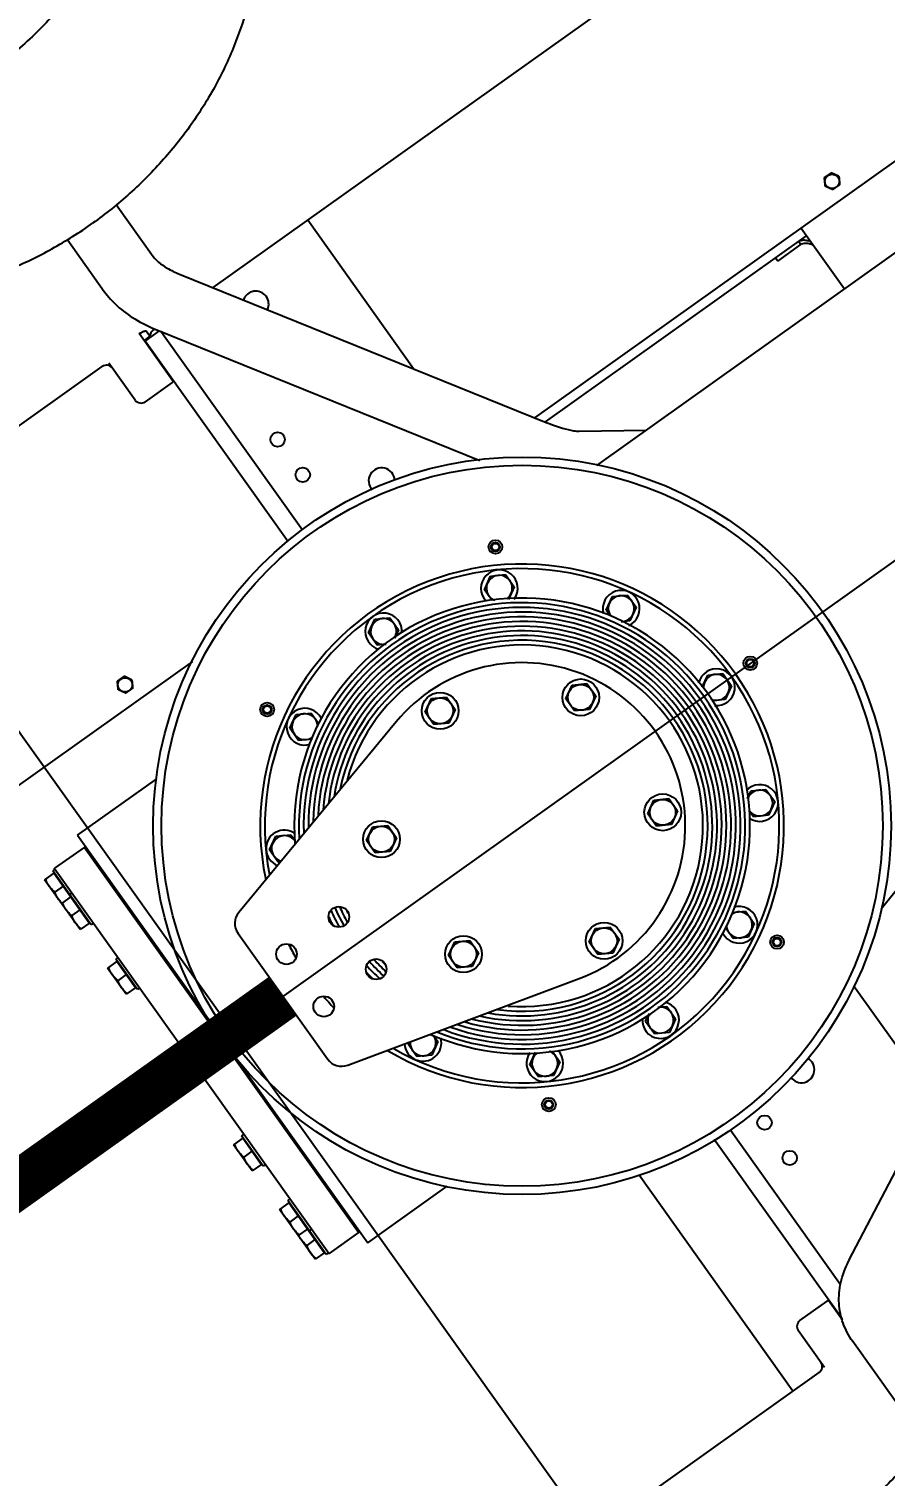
# Model space of a CAD drawing. Header units: feet. Extents: x 2321988 to 2329858, y 6722724 to 6730499.
# Drawn here: x 2326118.886 to 2326120.826, y 6726912.788 to 6726916.07 of the extents above; entities that cross this region are included whole.
import ezdxf

# ---------------------------------------------------------------- set-up
doc = ezdxf.new("R2010")
doc.units = ezdxf.units.FT
doc.header["$MEASUREMENT"] = 0
doc.header["$PDSIZE"] = 5
doc.layers.add('BESS Dimensions', color=3, linetype='Continuous')
doc.layers.add('C-BESS-EQUIPMENT', color=255, linetype='Continuous')
doc.styles.add('TG_DIMS', font='arial.ttf')
doc.dimstyles.new('TG-PROPOSED-ANNO', dxfattribs={"dimtxt": 0.1, "dimasz": 0.1, "dimexe": 0.05, "dimexo": 0.05, "dimgap": 0.02, "dimtad": 0, "dimtih": 1, "dimtoh": 1, "dimdsep": 46, "dimtxsty": 'TG_DIMS', "dimcen": 0, "dimclrd": 256, "dimclre": 256, "dimclrt": 256, "dimaunit": 1, "dimadec": 6, "dimazin": 2, "dimtfac": 1, "dimtofl": 0, "dimtmove": 1, "dimatfit": 3, "dimfxl": 1, "dimtolj": 1, "dimtzin": 0, "dimarcsym": 0})

# ---------------------------------------------------------------- blocks, each defined once
blk = doc.blocks.new('Midpoint Site Plan$0$141KV BREAKER')
at = {"linetype": 'Continuous'}
for p, q in [((6.31, 41.496), (6.31, 34.033)), ((-8.872, 40.768), (-7.207, 40.768)), ((-8.872, 40.445), (-8.872, 40.768)), ((-8.435, 40.461), (-8.435, 40.729)), ((-8.081, 40.445), (-8.081, 40.768)), ((-7.644, 40.461), (-7.644, 40.729)), ((-7.207, 40.445), (-7.207, 40.768)), ((-5.92, 40.768), (-5.046, 40.768)), ((-5.92, 40.445), (-5.92, 40.768)), ((-5.483, 40.461), (-5.483, 40.729)), ((-5.046, 40.445), (-5.046, 40.768)), ((-2.969, 40.768), (-2.094, 40.768)), ((-2.969, 40.445), (-2.969, 40.768)), ((-2.531, 40.461), (-2.531, 40.729)), ((-2.094, 40.445), (-2.094, 40.768)), ((-0.017, 40.768), (0.858, 40.768)), ((-0.017, 40.445), (-0.017, 40.768)), ((0.421, 40.461), (0.421, 40.729)), ((0.858, 40.445), (0.858, 40.768)), ((2.144, 40.445), (2.144, 40.768)), ((2.144, 40.768), (3.81, 40.768)), ((2.582, 40.461), (2.582, 40.729)), ((3.019, 40.445), (3.019, 40.768)), ((3.373, 40.461), (3.373, 40.729)), ((3.81, 40.445), (3.81, 40.768)), ((-8.966, 39.384), (-8.966, 40.364)), ((-8.956, 40.374), (3.894, 40.374)), ((-8.942, 40.445), (-7.137, 40.445)), ((-8.942, 40.374), (-8.942, 40.445)), ((-8.872, 40.461), (-7.207, 40.461)), ((-8.151, 40.374), (-8.151, 40.445)), ((-7.137, 40.374), (-7.137, 40.445)), ((-5.99, 40.445), (-4.976, 40.445)), ((-5.99, 40.374), (-5.99, 40.445)), ((-5.92, 40.461), (-5.046, 40.461)), ((-4.976, 40.374), (-4.976, 40.445)), ((-3.039, 40.445), (-2.024, 40.445)), ((-3.039, 40.374), (-3.039, 40.445)), ((-2.969, 40.461), (-2.094, 40.461)), ((-2.024, 40.374), (-2.024, 40.445)), ((-0.087, 40.445), (0.928, 40.445)), ((-0.087, 40.374), (-0.087, 40.445)), ((-0.017, 40.461), (0.858, 40.461)), ((0.928, 40.374), (0.928, 40.445)), ((2.074, 40.374), (2.074, 40.445)), ((2.074, 40.445), (3.88, 40.445)), ((2.144, 40.461), (3.81, 40.461)), ((3.089, 40.374), (3.089, 40.445)), ((3.88, 40.374), (3.88, 40.445)), ((3.904, 39.384), (3.904, 40.364)), ((-19.337, 39.335), (-19.337, 31.385)), ((-3.059, 39.335), (-9.34, 39.335)), ((-9.34, 39.335), (-9.34, 36.685)), ((3.894, 39.374), (-8.956, 39.374)), ((-8.829, 39.374), (-8.829, 39.335)), ((4.278, 39.335), (-2.003, 39.335)), ((3.766, 39.374), (3.766, 39.335)), ((4.278, 39.335), (4.278, 36.685)), ((14.275, 39.335), (14.275, 31.385)), ((-0.434, 37.33), (-4.628, 37.33)), ((-5.085, 36.98), (-6.82, 30.482)), ((1.758, 30.482), (0.022, 36.98)), ((6.871, 36.134), (6.86, 36.134)), ((7.067, 36.02), (6.871, 36.134)), ((7.067, 36.02), (7.056, 36.02)), ((7.067, 35.793), (7.067, 36.02)), ((6.871, 35.68), (6.86, 35.68)), ((6.871, 35.68), (7.067, 35.793)), ((7.067, 35.793), (7.056, 35.793)), ((-6.187, 34.96), (-5.983, 35.315)), ((-5.983, 35.315), (-5.574, 35.315)), ((-5.574, 35.315), (-5.543, 35.262)), ((0.481, 35.262), (0.511, 35.315)), ((0.511, 35.315), (0.92, 35.315)), ((0.92, 35.315), (1.125, 34.96)), ((-5.983, 34.606), (-6.187, 34.96)), ((1.125, 34.96), (0.92, 34.606)), ((-5.795, 34.606), (-5.983, 34.606)), ((0.92, 34.606), (0.733, 34.606)), ((-8.564, 32.583), (-8.36, 32.938)), ((-8.36, 32.938), (-7.951, 32.938)), ((-7.951, 32.938), (-7.763, 32.612)), ((-4.861, 32.664), (-4.657, 33.018)), ((-4.657, 33.018), (-4.248, 33.018)), ((-4.248, 33.018), (-4.043, 32.664)), ((-1.019, 32.664), (-0.814, 33.018)), ((-0.814, 33.018), (-0.405, 33.018)), ((-0.405, 33.018), (-0.201, 32.664)), ((2.701, 32.612), (2.888, 32.938)), ((2.888, 32.938), (3.297, 32.938)), ((3.297, 32.938), (3.502, 32.583)), ((-8.36, 32.229), (-8.564, 32.583)), ((-4.657, 32.31), (-4.861, 32.664)), ((-4.248, 32.31), (-4.657, 32.31)), ((-4.043, 32.664), (-4.248, 32.31)), ((-0.814, 32.31), (-1.019, 32.664)), ((-0.405, 32.31), (-0.814, 32.31)), ((-0.201, 32.664), (-0.405, 32.31)), ((3.502, 32.583), (3.297, 32.229)), ((-19.337, 32.263), (-12.124, 32.263)), ((-8, 32.229), (-8.36, 32.229)), ((3.297, 32.229), (2.938, 32.229)), ((-19.311, 31.188), (-18.078, 31.188)), ((13.016, 31.188), (14.248, 31.188)), ((-17.881, 30.991), (-17.881, 30.086)), ((12.819, 30.086), (12.819, 30.991)), ((-22.714, 30.155), (-19.181, 30.155)), ((-18.549, 30.046), (-17.885, 30.046)), ((-18.515, 30.031), (-12.518, 30.031)), ((7.456, 30.031), (14.161, 30.031)), ((12.823, 30.046), (14.42, 30.046)), ((14.161, 30.031), (14.161, 29.553)), ((14.196, 29.85), (14.196, 30.046)), ((17.652, 30.155), (15.907, 30.155)), ((-9.434, 29.336), (-9.23, 29.691)), ((-9.23, 29.691), (-8.821, 29.691)), ((-8.821, 29.691), (-8.704, 29.488)), ((-6.783, 29.336), (-6.578, 29.691)), ((-6.578, 29.691), (-6.169, 29.691)), ((-6.169, 29.691), (-5.965, 29.336)), ((0.902, 29.336), (1.107, 29.691)), ((1.107, 29.691), (1.516, 29.691)), ((1.516, 29.691), (1.72, 29.336)), ((3.641, 29.488), (3.759, 29.691)), ((3.759, 29.691), (4.168, 29.691)), ((4.168, 29.691), (4.372, 29.336)), ((14.225, 29.594), (6.234, 24.5)), ((14.196, 29.85), (14.364, 29.85)), ((14.275, 29.692), (14.275, 29.621)), ((-17.736, 29.531), (-12.554, 29.531)), ((-9.23, 28.982), (-9.434, 29.336)), ((-8.704, 29.185), (-8.821, 28.982)), ((-6.578, 28.982), (-6.783, 29.336)), ((-5.965, 29.336), (-6.169, 28.982)), ((1.107, 28.982), (0.902, 29.336)), ((1.72, 29.336), (1.516, 28.982)), ((3.759, 28.982), (3.641, 29.185)), ((4.372, 29.336), (4.168, 28.982)), ((7.491, 29.531), (14.126, 29.531)), ((-17.329, 28.964), (-9.34, 13.28)), ((-8.821, 28.982), (-9.23, 28.982)), ((-6.169, 28.982), (-6.578, 28.982)), ((1.516, 28.982), (1.107, 28.982)), ((4.168, 28.982), (3.759, 28.982)), ((17.652, 28.518), (15.907, 28.518)), ((15.104, 28.214), (6.029, 22.429)), ((14.275, 27.685), (14.275, -18.918)), ((-8.564, 26.089), (-8.36, 26.443)), ((-8.36, 26.443), (-8, 26.443)), ((2.938, 26.443), (3.297, 26.443)), ((3.297, 26.443), (3.502, 26.089)), ((-8.36, 25.735), (-8.564, 26.089)), ((-7.763, 26.061), (-7.951, 25.735)), ((-4.861, 26.009), (-4.657, 26.363)), ((-4.657, 25.655), (-4.861, 26.009)), ((-4.657, 26.363), (-4.248, 26.363)), ((-4.248, 26.363), (-4.043, 26.009)), ((-4.043, 26.009), (-4.248, 25.655)), ((-1.019, 26.009), (-0.814, 26.363)), ((-0.814, 25.655), (-1.019, 26.009)), ((-0.814, 26.363), (-0.405, 26.363)), ((-0.405, 26.363), (-0.201, 26.009)), ((-0.201, 26.009), (-0.405, 25.655)), ((2.888, 25.735), (2.701, 26.061)), ((3.502, 26.089), (3.297, 25.735)), ((-7.951, 25.735), (-8.36, 25.735)), ((-4.248, 25.655), (-4.657, 25.655)), ((-0.405, 25.655), (-0.814, 25.655)), ((3.297, 25.735), (2.888, 25.735)), ((-15.066, 24.521), (-11.308, 24.521)), ((9.311, 24.521), (14.275, 24.521)), ((-6.187, 23.712), (-5.983, 24.066)), ((-5.983, 24.066), (-5.795, 24.066)), ((0.733, 24.066), (0.92, 24.066)), ((0.92, 24.066), (1.125, 23.712)), ((-5.983, 23.358), (-6.187, 23.712)), ((-5.369, 23.712), (-5.574, 23.358)), ((-5.484, 23.911), (-5.369, 23.712)), ((0.307, 23.712), (0.422, 23.911)), ((0.511, 23.358), (0.307, 23.712)), ((1.125, 23.712), (0.92, 23.358)), ((-5.574, 23.358), (-5.983, 23.358)), ((0.92, 23.358), (0.511, 23.358)), ((-2.94, 22.842), (-2.758, 23.158)), ((-2.305, 23.158), (-2.122, 22.842)), ((-10.043, 22.691), (-9.34, 20.231)), ((-2.736, 22.488), (-2.94, 22.842)), ((-2.327, 22.488), (-2.736, 22.488)), ((-2.122, 22.842), (-2.327, 22.488)), ((6.31, 22.608), (6.31, -2.559)), ((6.053, 22.444), (6.053, 13.717)), ((4.278, 21.988), (4.278, -13.482)), ((5.312, 21.837), (4.278, 20.337)), ((5.951, 14.755), (5.951, 13.981)), ((5.951, 14.755), (6.053, 14.755)), ((6.053, 13.981), (5.951, 13.981)), ((6.31, 13.717), (4.278, 13.717)), ((5.764, 13.717), (5.764, 13.721)), ((6.871, 12.519), (6.86, 12.519)), ((7.067, 12.405), (6.871, 12.519)), ((7.067, 12.405), (7.056, 12.405)), ((7.067, 12.178), (7.067, 12.405)), ((6.871, 12.064), (6.86, 12.064)), ((6.871, 12.064), (7.067, 12.178)), ((7.067, 12.178), (7.056, 12.178))]:
    blk.add_line(p, q, dxfattribs=at)
for centre, radius in [((-2.531, 29.336), 10.036), ((-2.531, 29.336), 9.81), ((-3.406, 36.584), 0.281), ((-1.657, 36.584), 0.281), ((-3.406, 34.835), 0.281), ((-1.657, 34.835), 0.281), ((-9.134, 33.148), 0.187), ((-9.133, 33.148), 0.123), ((-9.133, 33.148), 0.0984), ((-4.452, 32.664), 0.5), ((-0.61, 32.664), 0.5), ((4.071, 33.148), 0.187), ((4.07, 33.148), 0.123), ((4.07, 33.148), 0.0984), ((-4.452, 32.664), 0.352), ((-0.61, 32.664), 0.352), ((-6.374, 29.336), 0.5), ((-6.374, 29.336), 0.352), ((1.311, 29.336), 0.5), ((1.311, 29.336), 0.352), ((-14.118, 28.653), 0.197), ((-12.938, 28.653), 0.197), ((8.71, 28.653), 0.197), ((9.89, 28.653), 0.197), ((-4.452, 26.009), 0.5), ((-0.61, 26.009), 0.5), ((-4.452, 26.009), 0.352), ((-0.61, 26.009), 0.352), ((-9.134, 25.524), 0.187), ((-9.133, 25.525), 0.123), ((-9.133, 25.525), 0.0984), ((4.071, 25.524), 0.187), ((4.07, 25.525), 0.123), ((4.07, 25.525), 0.0984), ((-2.531, 21.713), 0.187), ((-2.531, 21.714), 0.123), ((-2.531, 21.714), 0.0984)]:
    blk.add_circle(centre, radius, dxfattribs=at)
for centre, radius, start, end in [((-8.956, 40.364), 0.00984, 90, 180), ((3.894, 40.364), 0.00984, 0, 90), ((-8.956, 39.384), 0.00984, 180, 270), ((3.894, 39.384), 0.00984, 270, 0), ((-4.628, 36.858), 0.472, 90, 165.0434), ((-0.434, 36.858), 0.472, 14.9566, 90), ((-2.531, 29.336), 7.124, 95.2825, 98.5925), ((-2.531, 29.336), 7.124, 81.4103, 84.7208), ((-2.531, 29.336), 7.124, 113.6399, 66.3601), ((-2.531, 29.336), 6.998, 114.4706, 65.5294), ((-5.778, 34.96), 0.5, 57.6992, 250.1751), ((0.716, 34.96), 0.5, 289.8249, 122.3008), ((-5.778, 34.96), 0.352, 50.0303, 268.1288), ((-2.531, 29.336), 5.815, 97.3849, 100.3877), ((-2.531, 29.336), 5.815, 79.6169, 82.6185), ((0.716, 34.96), 0.352, 271.8712, 129.9697), ((-2.531, 29.336), 5.687, 96.3669, 101.6608), ((-2.531, 29.336), 5.559, 96.1576, 101.9282), ((-2.531, 29.336), 5.431, 96.6387, 101.5343), ((-2.531, 29.336), 5.559, 78.0759, 83.8464), ((-2.531, 29.336), 5.431, 78.4692, 83.3656), ((-2.531, 29.336), 5.687, 78.3435, 83.6369), ((-2.531, 29.336), 6.199, 120.8589, 59.1411), ((-2.531, 29.336), 6.071, 122.068, 57.932), ((-2.531, 29.336), 5.943, 123.5354, 56.4646), ((-2.531, 29.336), 5.304, 98.7272, 99.8169), ((-2.531, 29.336), 5.304, 80.1831, 81.279), ((-2.531, 29.336), 5.815, 125.0673, 54.9327), ((-2.531, 29.336), 5.687, 126.6681, 53.3319), ((-2.531, 29.336), 5.559, 128.3426, 51.6574), ((-2.531, 29.336), 5.431, 130.096, 49.904), ((-8.155, 32.583), 0.5, 18.5502, 278.1457), ((-2.531, 29.336), 5.304, 131.9339, 48.0661), ((3.093, 32.583), 0.5, 261.8543, 161.4498), ((-8.155, 32.583), 0.352, 0, 303.3848), ((-2.531, 29.336), 5.176, 134.2273, 45.7727), ((-2.531, 29.336), 5.048, 136.9277, 43.0723), ((3.093, 32.583), 0.352, 236.6152, 180), ((-2.531, 29.336), 4.92, 140.1022, 39.8978), ((-19.14, 31.385), 0.197, 180, 270), ((-18.078, 30.991), 0.197, 0, 90), ((13.016, 30.991), 0.197, 90, 180), ((14.078, 31.385), 0.197, 270, 0), ((-2.531, 29.336), 4.44, 165.0434, 14.9566), ((-18.078, 30.086), 0.197, 348.463, 0), ((13.016, 30.086), 0.197, 180, 191.537), ((-9.025, 29.336), 0.5, 49.906, 310.094), ((-9.025, 29.336), 0.352, 23.6123, 336.3877), ((3.963, 29.336), 0.352, 203.6123, 156.3877), ((3.963, 29.336), 0.5, 229.906, 130.094), ((14.078, 29.692), 0.197, 0, 53.1301), ((-12.347, 27), 0.354, 89.4584, 295.0373), ((7.332, 27), 0.354, 237.1581, 98.2416), ((13.236, 27), 0.354, 209.4174, 35.5973), ((-8.155, 26.089), 0.5, 81.8543, 341.4498), ((-8.155, 26.089), 0.352, 56.6152, 0), ((3.093, 26.089), 0.5, 198.5502, 98.1457), ((3.093, 26.089), 0.352, 180, 123.3848), ((-5.778, 23.712), 0.5, 109.8249, 11.8731), ((-5.778, 23.712), 0.352, 91.8712, 35.3447), ((0.716, 23.712), 0.5, 168.1269, 70.1751), ((0.716, 23.712), 0.352, 144.6553, 88.1288), ((-2.531, 22.842), 0.5, 138.6675, 41.3325), ((-2.531, 22.842), 0.352, 117.9331, 62.0669)]:
    blk.add_arc(centre, radius, start, end, dxfattribs=at)
for points, start_tangent, end_tangent in [([(-8.872, 40.729), (-8.816, 40.746), (-8.761, 40.758), (-8.707, 40.765), (-8.654, 40.768)], (0.948683, 0.316228), (1, 0)), ([(-8.654, 40.768), (-8.611, 40.766), (-8.568, 40.762), (-8.525, 40.754), (-8.481, 40.743), (-8.435, 40.729)], (1, 0), (0.948683, -0.316228)), ([(-8.435, 40.729), (-8.378, 40.746), (-8.324, 40.758), (-8.27, 40.765), (-8.216, 40.768)], (0.948683, 0.316228), (1, 0)), ([(-8.216, 40.768), (-8.173, 40.766), (-8.13, 40.762), (-8.087, 40.754), (-8.081, 40.752)], (1, 0), (0.975877, -0.21832)), ([(-8.081, 40.729), (-8.025, 40.746), (-7.97, 40.758), (-7.916, 40.765), (-7.863, 40.768)], (0.948683, 0.316228), (1, 0)), ([(-7.863, 40.768), (-7.82, 40.766), (-7.777, 40.762), (-7.734, 40.754), (-7.69, 40.743), (-7.644, 40.729)], (1, 0), (0.948683, -0.316228)), ([(-7.644, 40.729), (-7.587, 40.746), (-7.533, 40.758), (-7.479, 40.765), (-7.425, 40.768)], (0.948683, 0.316228), (1, 0)), ([(-7.425, 40.768), (-7.382, 40.766), (-7.339, 40.762), (-7.296, 40.754), (-7.252, 40.743), (-7.207, 40.729)], (1, 0), (0.948683, -0.316228)), ([(-5.92, 40.729), (-5.864, 40.746), (-5.809, 40.758), (-5.755, 40.765), (-5.702, 40.768)], (0.948683, 0.316228), (1, 0)), ([(-5.702, 40.768), (-5.659, 40.766), (-5.616, 40.762), (-5.573, 40.754), (-5.529, 40.743), (-5.483, 40.729)], (1, 0), (0.948683, -0.316228)), ([(-5.483, 40.729), (-5.426, 40.746), (-5.372, 40.758), (-5.318, 40.765), (-5.264, 40.768)], (0.948683, 0.316228), (1, 0)), ([(-5.264, 40.768), (-5.221, 40.766), (-5.179, 40.762), (-5.135, 40.754), (-5.091, 40.743), (-5.046, 40.729)], (1, 0), (0.948683, -0.316228)), ([(-2.969, 40.729), (-2.912, 40.746), (-2.857, 40.758), (-2.803, 40.765), (-2.75, 40.768)], (0.948683, 0.316228), (1, 0)), ([(-2.75, 40.768), (-2.707, 40.766), (-2.664, 40.762), (-2.621, 40.754), (-2.577, 40.743), (-2.531, 40.729)], (1, 0), (0.948683, -0.316228)), ([(-2.531, 40.729), (-2.474, 40.746), (-2.42, 40.758), (-2.366, 40.765), (-2.312, 40.768)], (0.948683, 0.316228), (1, 0)), ([(-2.312, 40.768), (-2.27, 40.766), (-2.227, 40.762), (-2.183, 40.754), (-2.139, 40.743), (-2.094, 40.729)], (1, 0), (0.948683, -0.316228)), ([(-0.017, 40.729), (0.04, 40.746), (0.095, 40.758), (0.148, 40.765), (0.202, 40.768)], (0.948683, 0.316228), (1, 0)), ([(0.202, 40.768), (0.245, 40.766), (0.288, 40.762), (0.331, 40.754), (0.375, 40.743), (0.421, 40.729)], (1, 0), (0.948683, -0.316228)), ([(0.421, 40.729), (0.478, 40.746), (0.532, 40.758), (0.586, 40.765), (0.639, 40.768)], (0.948683, 0.316228), (1, 0)), ([(0.639, 40.768), (0.682, 40.766), (0.725, 40.762), (0.768, 40.754), (0.813, 40.743), (0.858, 40.729)], (1, 0), (0.948683, -0.316228)), ([(2.144, 40.729), (2.201, 40.746), (2.256, 40.758), (2.309, 40.765), (2.363, 40.768)], (0.948683, 0.316228), (1, 0)), ([(2.363, 40.768), (2.406, 40.766), (2.449, 40.762), (2.492, 40.754), (2.536, 40.743), (2.582, 40.729)], (1, 0), (0.948683, -0.316228)), ([(2.582, 40.729), (2.638, 40.746), (2.693, 40.758), (2.747, 40.765), (2.8, 40.768)], (0.948683, 0.316228), (1, 0)), ([(2.8, 40.768), (2.843, 40.766), (2.886, 40.762), (2.929, 40.754), (2.973, 40.743), (3.019, 40.729)], (1, 0), (0.948683, -0.316228)), ([(3.019, 40.752), (3.047, 40.758), (3.1, 40.765), (3.154, 40.768)], (0.97585, 0.218443), (1, 0)), ([(3.154, 40.768), (3.197, 40.766), (3.24, 40.762), (3.283, 40.754), (3.327, 40.743), (3.373, 40.729)], (1, 0), (0.948683, -0.316228)), ([(3.373, 40.729), (3.429, 40.746), (3.484, 40.758), (3.538, 40.765), (3.591, 40.768)], (0.948683, 0.316228), (1, 0)), ([(3.591, 40.768), (3.634, 40.766), (3.677, 40.762), (3.72, 40.754), (3.764, 40.743), (3.81, 40.729)], (1, 0), (0.948683, -0.316228)), ([(-22.668, 29.336), (-22.741, 30.639), (-22.962, 31.919), (-23.325, 33.155), (-23.825, 34.325), (-24.453, 35.41), (-25.198, 36.391), (-26.048, 37.252), (-26.988, 37.977), (-28.002, 38.554), (-29.072, 38.974), (-30.18, 39.228), (-31.308, 39.314)], (0, 1), (-1, 0)), ([(26.246, 39.314), (25.118, 39.228), (24.01, 38.974), (22.939, 38.554), (21.926, 37.977), (20.986, 37.252), (20.136, 36.391), (19.391, 35.41), (18.763, 34.325), (18.263, 33.155), (17.9, 31.919), (17.679, 30.639), (17.605, 29.336)], (-1, 0), (0, -1)), ([(6.664, 35.793), (6.664, 35.8), (6.664, 35.806), (6.664, 35.813), (6.664, 35.819), (6.663, 35.825), (6.663, 35.831), (6.663, 35.837), (6.663, 35.843), (6.663, 35.85), (6.663, 35.856), (6.663, 35.862), (6.663, 35.868), (6.663, 35.874), (6.663, 35.88), (6.663, 35.886), (6.663, 35.892), (6.663, 35.898), (6.663, 35.904), (6.663, 35.91), (6.663, 35.916), (6.663, 35.922), (6.663, 35.928), (6.663, 35.934), (6.663, 35.94), (6.663, 35.946), (6.663, 35.952), (6.663, 35.958), (6.663, 35.964), (6.663, 35.97), (6.663, 35.976), (6.663, 35.983), (6.663, 35.989), (6.664, 35.995), (6.664, 36.001), (6.664, 36.008), (6.664, 36.014), (6.664, 36.02)], (-0.025152, 0.999684), (0.025152, 0.999684)), ([(6.664, 36.02), (6.67, 36.024), (6.675, 36.027), (6.68, 36.03), (6.686, 36.033), (6.691, 36.036), (6.696, 36.039), (6.701, 36.043), (6.706, 36.046), (6.712, 36.049), (6.717, 36.052), (6.722, 36.055), (6.727, 36.058), (6.732, 36.061), (6.737, 36.064), (6.742, 36.067), (6.748, 36.07), (6.753, 36.073), (6.758, 36.076), (6.763, 36.079), (6.768, 36.082), (6.774, 36.085), (6.779, 36.088), (6.784, 36.091), (6.789, 36.094), (6.795, 36.097), (6.8, 36.1), (6.805, 36.103), (6.81, 36.106), (6.816, 36.109), (6.821, 36.112), (6.827, 36.115), (6.832, 36.118), (6.837, 36.121), (6.843, 36.124), (6.849, 36.128), (6.854, 36.131), (6.86, 36.134)], (0.858641, 0.512578), (0.87134, 0.49068)), ([(6.859, 35.712), (6.852, 35.712), (6.845, 35.713), (6.839, 35.713), (6.832, 35.714), (6.826, 35.715), (6.819, 35.716), (6.813, 35.718), (6.806, 35.719), (6.8, 35.721), (6.794, 35.723), (6.787, 35.726), (6.781, 35.728), (6.775, 35.731), (6.769, 35.734), (6.763, 35.737), (6.758, 35.74), (6.752, 35.744), (6.747, 35.748), (6.741, 35.752), (6.736, 35.756), (6.731, 35.76), (6.726, 35.764), (6.721, 35.769), (6.717, 35.774), (6.712, 35.779), (6.708, 35.784), (6.704, 35.789), (6.7, 35.795), (6.696, 35.8), (6.693, 35.806), (6.689, 35.811), (6.686, 35.817), (6.683, 35.823), (6.681, 35.829), (6.678, 35.835), (6.676, 35.842), (6.674, 35.848), (6.672, 35.854), (6.67, 35.861), (6.669, 35.867), (6.667, 35.874), (6.666, 35.88), (6.665, 35.887), (6.665, 35.894), (6.665, 35.9), (6.664, 35.907), (6.665, 35.914), (6.665, 35.92), (6.665, 35.927), (6.666, 35.933), (6.667, 35.94), (6.669, 35.947), (6.67, 35.953), (6.672, 35.959), (6.674, 35.966), (6.676, 35.972), (6.678, 35.978), (6.681, 35.984), (6.683, 35.991), (6.686, 35.997), (6.689, 36.002), (6.693, 36.008), (6.696, 36.014), (6.7, 36.019), (6.704, 36.025), (6.708, 36.03), (6.712, 36.035), (6.717, 36.04), (6.721, 36.045), (6.726, 36.049), (6.731, 36.054), (6.736, 36.058), (6.741, 36.062), (6.747, 36.066), (6.752, 36.07), (6.758, 36.073), (6.763, 36.077), (6.769, 36.08), (6.775, 36.083), (6.781, 36.086), (6.787, 36.088), (6.794, 36.09), (6.8, 36.093), (6.806, 36.094), (6.813, 36.096), (6.819, 36.098), (6.826, 36.099), (6.832, 36.1), (6.839, 36.101), (6.845, 36.101), (6.852, 36.102), (6.859, 36.102)], (-1, 0), (1, 0)), ([(6.859, 36.102), (6.865, 36.102), (6.872, 36.101), (6.878, 36.101), (6.885, 36.1), (6.892, 36.099), (6.898, 36.098), (6.904, 36.096), (6.911, 36.094), (6.917, 36.093), (6.924, 36.09), (6.93, 36.088), (6.936, 36.086), (6.942, 36.083), (6.948, 36.08), (6.954, 36.077), (6.959, 36.073), (6.965, 36.07), (6.97, 36.066), (6.976, 36.062), (6.981, 36.058), (6.986, 36.054), (6.991, 36.049), (6.996, 36.045), (7, 36.04), (7.005, 36.035), (7.009, 36.03), (7.013, 36.025), (7.017, 36.019), (7.021, 36.014), (7.024, 36.008), (7.028, 36.002), (7.031, 35.997), (7.034, 35.991), (7.037, 35.984), (7.039, 35.978), (7.041, 35.972), (7.044, 35.966), (7.045, 35.959), (7.047, 35.953), (7.049, 35.947), (7.05, 35.94), (7.051, 35.933), (7.052, 35.927), (7.052, 35.92), (7.052, 35.914), (7.053, 35.907), (7.052, 35.9), (7.052, 35.894), (7.052, 35.887), (7.051, 35.88), (7.05, 35.874), (7.049, 35.867), (7.047, 35.861), (7.045, 35.854), (7.044, 35.848), (7.041, 35.842), (7.039, 35.835), (7.037, 35.829), (7.034, 35.823), (7.031, 35.817), (7.028, 35.811), (7.024, 35.806), (7.021, 35.8), (7.017, 35.795), (7.013, 35.789), (7.009, 35.784), (7.005, 35.779), (7, 35.774), (6.996, 35.769), (6.991, 35.764), (6.986, 35.76), (6.981, 35.756), (6.976, 35.752), (6.97, 35.748), (6.965, 35.744), (6.959, 35.74), (6.954, 35.737), (6.948, 35.734), (6.942, 35.731), (6.936, 35.728), (6.93, 35.726), (6.924, 35.723), (6.917, 35.721), (6.911, 35.719), (6.904, 35.718), (6.898, 35.716), (6.892, 35.715), (6.885, 35.714), (6.878, 35.713), (6.872, 35.713), (6.865, 35.712), (6.859, 35.712)], (1, 0), (-1, 0)), ([(6.86, 36.134), (6.866, 36.131), (6.871, 36.128), (6.876, 36.124), (6.882, 36.121), (6.887, 36.118), (6.892, 36.115), (6.897, 36.112), (6.902, 36.109), (6.908, 36.106), (6.913, 36.103), (6.918, 36.1), (6.923, 36.097), (6.928, 36.094), (6.933, 36.091), (6.939, 36.088), (6.944, 36.085), (6.949, 36.082), (6.954, 36.079), (6.959, 36.076), (6.964, 36.073), (6.97, 36.07), (6.975, 36.067), (6.98, 36.064), (6.985, 36.061), (6.991, 36.058), (6.996, 36.055), (7.001, 36.052), (7.007, 36.049), (7.012, 36.046), (7.017, 36.043), (7.023, 36.039), (7.028, 36.036), (7.034, 36.033), (7.039, 36.03), (7.045, 36.027), (7.05, 36.024), (7.056, 36.02)], (0.858641, -0.512578), (0.87134, -0.49068)), ([(7.056, 36.02), (7.056, 36.014), (7.056, 36.008), (7.056, 36.001), (7.056, 35.995), (7.055, 35.989), (7.055, 35.983), (7.055, 35.976), (7.055, 35.97), (7.055, 35.964), (7.055, 35.958), (7.055, 35.952), (7.055, 35.946), (7.055, 35.94), (7.055, 35.934), (7.055, 35.928), (7.055, 35.922), (7.055, 35.916), (7.055, 35.91), (7.055, 35.904), (7.055, 35.898), (7.055, 35.892), (7.055, 35.886), (7.055, 35.88), (7.055, 35.874), (7.055, 35.868), (7.055, 35.862), (7.055, 35.856), (7.055, 35.85), (7.055, 35.843), (7.055, 35.837), (7.055, 35.831), (7.055, 35.825), (7.056, 35.819), (7.056, 35.813), (7.056, 35.806), (7.056, 35.8), (7.056, 35.793)], (-0.025152, -0.999684), (0.025152, -0.999684)), ([(6.86, 35.68), (6.854, 35.683), (6.849, 35.686), (6.843, 35.689), (6.837, 35.692), (6.832, 35.696), (6.827, 35.699), (6.821, 35.702), (6.816, 35.705), (6.81, 35.708), (6.805, 35.711), (6.8, 35.714), (6.795, 35.717), (6.789, 35.72), (6.784, 35.723), (6.779, 35.726), (6.774, 35.729), (6.768, 35.732), (6.763, 35.735), (6.758, 35.738), (6.753, 35.741), (6.748, 35.744), (6.742, 35.747), (6.737, 35.75), (6.732, 35.753), (6.727, 35.756), (6.722, 35.759), (6.717, 35.762), (6.712, 35.765), (6.706, 35.768), (6.701, 35.771), (6.696, 35.774), (6.691, 35.777), (6.686, 35.78), (6.68, 35.784), (6.675, 35.787), (6.67, 35.79), (6.664, 35.793)], (-0.87134, 0.49068), (-0.858641, 0.512578)), ([(7.056, 35.793), (7.05, 35.79), (7.045, 35.787), (7.039, 35.784), (7.034, 35.78), (7.028, 35.777), (7.023, 35.774), (7.017, 35.771), (7.012, 35.768), (7.007, 35.765), (7.001, 35.762), (6.996, 35.759), (6.991, 35.756), (6.985, 35.753), (6.98, 35.75), (6.975, 35.747), (6.97, 35.744), (6.964, 35.741), (6.959, 35.738), (6.954, 35.735), (6.949, 35.732), (6.944, 35.729), (6.939, 35.726), (6.933, 35.723), (6.928, 35.72), (6.923, 35.717), (6.918, 35.714), (6.913, 35.711), (6.908, 35.708), (6.902, 35.705), (6.897, 35.702), (6.892, 35.699), (6.887, 35.696), (6.882, 35.692), (6.876, 35.689), (6.871, 35.686), (6.866, 35.683), (6.86, 35.68)], (-0.87134, -0.49068), (-0.858641, -0.512578)), ([(-19.181, 30.155), (-18.62, 30.078), (-18.123, 29.857), (-17.688, 29.491), (-17.337, 28.978)], (1, 0), (0.459266, -0.888299)), ([(15.907, 30.155), (15.383, 30.096), (14.812, 29.909), (14.225, 29.594)], (-1, 0), (-0.843254, -0.537515)), ([(14.42, 30.046), (14.418, 30.012), (14.414, 29.978), (14.409, 29.947), (14.403, 29.919), (14.396, 29.895), (14.389, 29.876), (14.38, 29.861), (14.364, 29.85)], (-0.044594, -0.999005), (-1, 0.000089)), ([(26.246, 19.359), (25.118, 19.444), (24.01, 19.699), (22.939, 20.118), (21.926, 20.696), (20.986, 21.421), (20.136, 22.281), (19.391, 23.262), (18.763, 24.348), (18.263, 25.518), (17.9, 26.754), (17.679, 28.034), (17.605, 29.336)], (-1, 0), (0, 1)), ([(31.248, 19.3), (30.045, 19.402), (28.833, 19.706), (27.67, 20.206), (26.58, 20.892), (25.586, 21.75), (24.708, 22.762), (23.964, 23.909), (23.369, 25.166), (22.935, 26.508), (22.671, 27.908), (22.582, 29.336)], (-0.99999, 0.004545), (0, 1)), ([(-17.337, 28.978), (-17.329, 28.964)], (0.459266, -0.888299), (0.453895, -0.891055)), ([(15.907, 28.518), (15.702, 28.49), (15.432, 28.394), (15.104, 28.214)], (-1, 0), (-0.843254, -0.537515)), ([(6.029, 22.429), (5.645, 22.159), (5.412, 21.955), (5.312, 21.837)], (-0.843254, -0.537515), (-0.567321, -0.823497)), ([(5.951, 13.981), (5.942, 13.919), (5.915, 13.86), (5.874, 13.806), (5.822, 13.76), (5.764, 13.721)], (0, -1), (-0.867501, -0.497436)), ([(6.053, 13.981), (6.031, 13.885), (5.968, 13.798), (5.874, 13.725), (5.86, 13.717)], (0, -1), (-0.870449, -0.492258)), ([(6.664, 12.178), (6.664, 12.185), (6.664, 12.191), (6.664, 12.197), (6.664, 12.204), (6.663, 12.21), (6.663, 12.216), (6.663, 12.222), (6.663, 12.228), (6.663, 12.234), (6.663, 12.24), (6.663, 12.246), (6.663, 12.253), (6.663, 12.259), (6.663, 12.265), (6.663, 12.271), (6.663, 12.277), (6.663, 12.283), (6.663, 12.289), (6.663, 12.295), (6.663, 12.301), (6.663, 12.307), (6.663, 12.313), (6.663, 12.319), (6.663, 12.325), (6.663, 12.331), (6.663, 12.337), (6.663, 12.343), (6.663, 12.349), (6.663, 12.355), (6.663, 12.361), (6.663, 12.367), (6.663, 12.374), (6.664, 12.38), (6.664, 12.386), (6.664, 12.392), (6.664, 12.399), (6.664, 12.405)], (-0.025152, 0.999684), (0.025152, 0.999684)), ([(6.664, 12.405), (6.67, 12.409), (6.675, 12.412), (6.68, 12.415), (6.686, 12.418), (6.691, 12.421), (6.696, 12.424), (6.701, 12.427), (6.706, 12.43), (6.712, 12.433), (6.717, 12.436), (6.722, 12.44), (6.727, 12.443), (6.732, 12.446), (6.737, 12.449), (6.742, 12.452), (6.748, 12.455), (6.753, 12.458), (6.758, 12.461), (6.763, 12.464), (6.768, 12.467), (6.774, 12.47), (6.779, 12.473), (6.784, 12.476), (6.789, 12.479), (6.795, 12.482), (6.8, 12.485), (6.805, 12.488), (6.81, 12.491), (6.816, 12.494), (6.821, 12.497), (6.827, 12.5), (6.832, 12.503), (6.837, 12.506), (6.843, 12.509), (6.849, 12.512), (6.854, 12.516), (6.86, 12.519)], (0.858641, 0.512578), (0.87134, 0.49068)), ([(6.859, 12.097), (6.852, 12.097), (6.845, 12.097), (6.839, 12.098), (6.832, 12.099), (6.826, 12.1), (6.819, 12.101), (6.813, 12.102), (6.806, 12.104), (6.8, 12.106), (6.794, 12.108), (6.787, 12.11), (6.781, 12.113), (6.775, 12.116), (6.769, 12.119), (6.763, 12.122), (6.758, 12.125), (6.752, 12.129), (6.747, 12.133), (6.741, 12.136), (6.736, 12.141), (6.731, 12.145), (6.726, 12.149), (6.721, 12.154), (6.717, 12.159), (6.712, 12.164), (6.708, 12.169), (6.704, 12.174), (6.7, 12.179), (6.696, 12.185), (6.693, 12.19), (6.689, 12.196), (6.686, 12.202), (6.683, 12.208), (6.681, 12.214), (6.678, 12.22), (6.676, 12.226), (6.674, 12.233), (6.672, 12.239), (6.67, 12.246), (6.669, 12.252), (6.667, 12.259), (6.666, 12.265), (6.665, 12.272), (6.665, 12.278), (6.665, 12.285), (6.664, 12.292), (6.665, 12.298), (6.665, 12.305), (6.665, 12.312), (6.666, 12.318), (6.667, 12.325), (6.669, 12.331), (6.67, 12.338), (6.672, 12.344), (6.674, 12.351), (6.676, 12.357), (6.678, 12.363), (6.681, 12.369), (6.683, 12.375), (6.686, 12.381), (6.689, 12.387), (6.693, 12.393), (6.696, 12.399), (6.7, 12.404), (6.704, 12.409), (6.708, 12.415), (6.712, 12.42), (6.717, 12.425), (6.721, 12.429), (6.726, 12.434), (6.731, 12.439), (6.736, 12.443), (6.741, 12.447), (6.747, 12.451), (6.752, 12.455), (6.758, 12.458), (6.763, 12.462), (6.769, 12.465), (6.775, 12.468), (6.781, 12.47), (6.787, 12.473), (6.794, 12.475), (6.8, 12.477), (6.806, 12.479), (6.813, 12.481), (6.819, 12.482), (6.826, 12.484), (6.832, 12.485), (6.839, 12.486), (6.845, 12.486), (6.852, 12.486), (6.859, 12.487)], (-1, 0), (1, 0)), ([(6.859, 12.487), (6.865, 12.486), (6.872, 12.486), (6.878, 12.486), (6.885, 12.485), (6.892, 12.484), (6.898, 12.482), (6.904, 12.481), (6.911, 12.479), (6.917, 12.477), (6.924, 12.475), (6.93, 12.473), (6.936, 12.47), (6.942, 12.468), (6.948, 12.465), (6.954, 12.462), (6.959, 12.458), (6.965, 12.455), (6.97, 12.451), (6.976, 12.447), (6.981, 12.443), (6.986, 12.439), (6.991, 12.434), (6.996, 12.429), (7, 12.425), (7.005, 12.42), (7.009, 12.415), (7.013, 12.409), (7.017, 12.404), (7.021, 12.399), (7.024, 12.393), (7.028, 12.387), (7.031, 12.381), (7.034, 12.375), (7.037, 12.369), (7.039, 12.363), (7.041, 12.357), (7.044, 12.351), (7.045, 12.344), (7.047, 12.338), (7.049, 12.331), (7.05, 12.325), (7.051, 12.318), (7.052, 12.312), (7.052, 12.305), (7.052, 12.298), (7.053, 12.292), (7.052, 12.285), (7.052, 12.278), (7.052, 12.272), (7.051, 12.265), (7.05, 12.259), (7.049, 12.252), (7.047, 12.246), (7.045, 12.239), (7.044, 12.233), (7.041, 12.226), (7.039, 12.22), (7.037, 12.214), (7.034, 12.208), (7.031, 12.202), (7.028, 12.196), (7.024, 12.19), (7.021, 12.185), (7.017, 12.179), (7.013, 12.174), (7.009, 12.169), (7.005, 12.164), (7, 12.159), (6.996, 12.154), (6.991, 12.149), (6.986, 12.145), (6.981, 12.141), (6.976, 12.136), (6.97, 12.133), (6.965, 12.129), (6.959, 12.125), (6.954, 12.122), (6.948, 12.119), (6.942, 12.116), (6.936, 12.113), (6.93, 12.11), (6.924, 12.108), (6.917, 12.106), (6.911, 12.104), (6.904, 12.102), (6.898, 12.101), (6.892, 12.1), (6.885, 12.099), (6.878, 12.098), (6.872, 12.097), (6.865, 12.097), (6.859, 12.097)], (1, 0), (-1, 0)), ([(6.86, 12.519), (6.866, 12.516), (6.871, 12.512), (6.876, 12.509), (6.882, 12.506), (6.887, 12.503), (6.892, 12.5), (6.897, 12.497), (6.902, 12.494), (6.908, 12.491), (6.913, 12.488), (6.918, 12.485), (6.923, 12.482), (6.928, 12.479), (6.933, 12.476), (6.939, 12.473), (6.944, 12.47), (6.949, 12.467), (6.954, 12.464), (6.959, 12.461), (6.964, 12.458), (6.97, 12.455), (6.975, 12.452), (6.98, 12.449), (6.985, 12.446), (6.991, 12.443), (6.996, 12.44), (7.001, 12.436), (7.007, 12.433), (7.012, 12.43), (7.017, 12.427), (7.023, 12.424), (7.028, 12.421), (7.034, 12.418), (7.039, 12.415), (7.045, 12.412), (7.05, 12.409), (7.056, 12.405)], (0.858641, -0.512578), (0.87134, -0.49068)), ([(7.056, 12.405), (7.056, 12.399), (7.056, 12.392), (7.056, 12.386), (7.056, 12.38), (7.055, 12.374), (7.055, 12.367), (7.055, 12.361), (7.055, 12.355), (7.055, 12.349), (7.055, 12.343), (7.055, 12.337), (7.055, 12.331), (7.055, 12.325), (7.055, 12.319), (7.055, 12.313), (7.055, 12.307), (7.055, 12.301), (7.055, 12.295), (7.055, 12.289), (7.055, 12.283), (7.055, 12.277), (7.055, 12.271), (7.055, 12.265), (7.055, 12.259), (7.055, 12.253), (7.055, 12.246), (7.055, 12.24), (7.055, 12.234), (7.055, 12.228), (7.055, 12.222), (7.055, 12.216), (7.055, 12.21), (7.056, 12.204), (7.056, 12.197), (7.056, 12.191), (7.056, 12.185), (7.056, 12.178)], (-0.025152, -0.999684), (0.025152, -0.999684)), ([(6.86, 12.064), (6.854, 12.068), (6.849, 12.071), (6.843, 12.074), (6.837, 12.077), (6.832, 12.08), (6.827, 12.083), (6.821, 12.087), (6.816, 12.09), (6.81, 12.093), (6.805, 12.096), (6.8, 12.099), (6.795, 12.102), (6.789, 12.105), (6.784, 12.108), (6.779, 12.111), (6.774, 12.114), (6.768, 12.117), (6.763, 12.12), (6.758, 12.123), (6.753, 12.126), (6.748, 12.129), (6.742, 12.132), (6.737, 12.135), (6.732, 12.138), (6.727, 12.141), (6.722, 12.144), (6.717, 12.147), (6.712, 12.15), (6.706, 12.153), (6.701, 12.156), (6.696, 12.159), (6.691, 12.162), (6.686, 12.165), (6.68, 12.168), (6.675, 12.172), (6.67, 12.175), (6.664, 12.178)], (-0.87134, 0.49068), (-0.858641, 0.512578)), ([(7.056, 12.178), (7.05, 12.175), (7.045, 12.172), (7.039, 12.168), (7.034, 12.165), (7.028, 12.162), (7.023, 12.159), (7.017, 12.156), (7.012, 12.153), (7.007, 12.15), (7.001, 12.147), (6.996, 12.144), (6.991, 12.141), (6.985, 12.138), (6.98, 12.135), (6.975, 12.132), (6.97, 12.129), (6.964, 12.126), (6.959, 12.123), (6.954, 12.12), (6.949, 12.117), (6.944, 12.114), (6.939, 12.111), (6.933, 12.108), (6.928, 12.105), (6.923, 12.102), (6.918, 12.099), (6.913, 12.096), (6.908, 12.093), (6.902, 12.09), (6.897, 12.087), (6.892, 12.083), (6.887, 12.08), (6.882, 12.077), (6.876, 12.074), (6.871, 12.071), (6.866, 12.068), (6.86, 12.064)], (-0.87134, -0.49068), (-0.858641, -0.512578))]:
    blk.add_spline(points, degree=3, dxfattribs=dict(at, start_tangent=start_tangent, end_tangent=end_tangent))
blk = doc.blocks.new('*D109')
at = {"layer": 'BESS Dimensions', "lineweight": -2, "transparency": 16777216}
for p, q in [((2326125.1693, 6727002.8662), (2326110.2842, 6727023.7584)), ((2326105.0412, 6727013.8836), (2326040.7778, 6726968.0974)), ((2325956.6732, 6726908.1749), (2326020.9365, 6726953.961)), ((2325960.5127, 6726885.5523), (2325945.6276, 6726906.4444))]:
    blk.add_line(p, q, dxfattribs=at)
at = {"layer": 'BESS Dimensions', "transparency": 16777216}
for points in [[(2326104.0741, 6727015.241), (2326106.0083, 6727012.5262), (2326113.1855, 6727019.6862)], [(2325955.7061, 6726909.5323), (2325957.6403, 6726906.8175), (2325948.5289, 6726902.3723)]]:
    blk.add_solid(points, dxfattribs=at)
at = {"layer": 'Defpoints', "color": 0, "transparency": 16777216}
for p in [(2326128.0706, 6726998.7941), (2325948.5289, 6726902.3723), (2325963.414, 6726881.4801)]:
    blk.add_point(p, dxfattribs=at)
at = {"layer": 'BESS Dimensions', "transparency": 16777216, "insert": (2326030.8572, 6726961.0292), "char_height": 10, "attachment_point": 5, "style": 'TG_DIMS'}
blk.add_mtext("\\A1;202.17'", dxfattribs=at)

msp = doc.modelspace()

# ---------------------------------------------------------------- linework, layer by layer
at = {"layer": 'C-BESS-EQUIPMENT'}
msp.add_lwpolyline([(2325996.5737, 6726826.3218), (2326168.0101, 6726948.4662)], dxfattribs=at)
msp.add_lwpolyline([(2326117.3394, 6726916.6146), (2326122.6332, 6726920.3863), (2326126.4049, 6726915.0925), (2326121.1111, 6726911.3208)], close=True, dxfattribs=at)
at = {"layer": 'C-BESS-EQUIPMENT', "const_width": 0.1083}
msp.add_lwpolyline([(2326111.4069, 6726908.1384), (2326119.4609, 6726913.8767)], dxfattribs=at)

# ---------------------------------------------------------------- block references
at = {"layer": 'C-BESS-EQUIPMENT', "xscale": 0.08333333333333331, "yscale": 0.08333333333333331, "zscale": 0.08333333333333331, "rotation": 125.4687976106775}
msp.add_blockref('Midpoint Site Plan$0$141KV BREAKER', (2326121.8721, 6726915.8536), dxfattribs=at)

# ---------------------------------------------------------------- dimensions: what is measured, and where the dimension line sits
at = {"layer": 'BESS Dimensions'}
dim = msp.add_aligned_dim(p1=(2326128.0706, 6726998.7941), p2=(2325963.414, 6726881.4801), distance=-25.6525, dimstyle='TG-PROPOSED-ANNO', override={"dimscale": 50, "dimpost": "'"}, dxfattribs=at)
dim.commit()
dim.dimension.update_dxf_attribs({"geometry": '*D109', "text_midpoint": (2326030.8572, 6726961.0292)})

doc.saveas('drawing.dxf')
